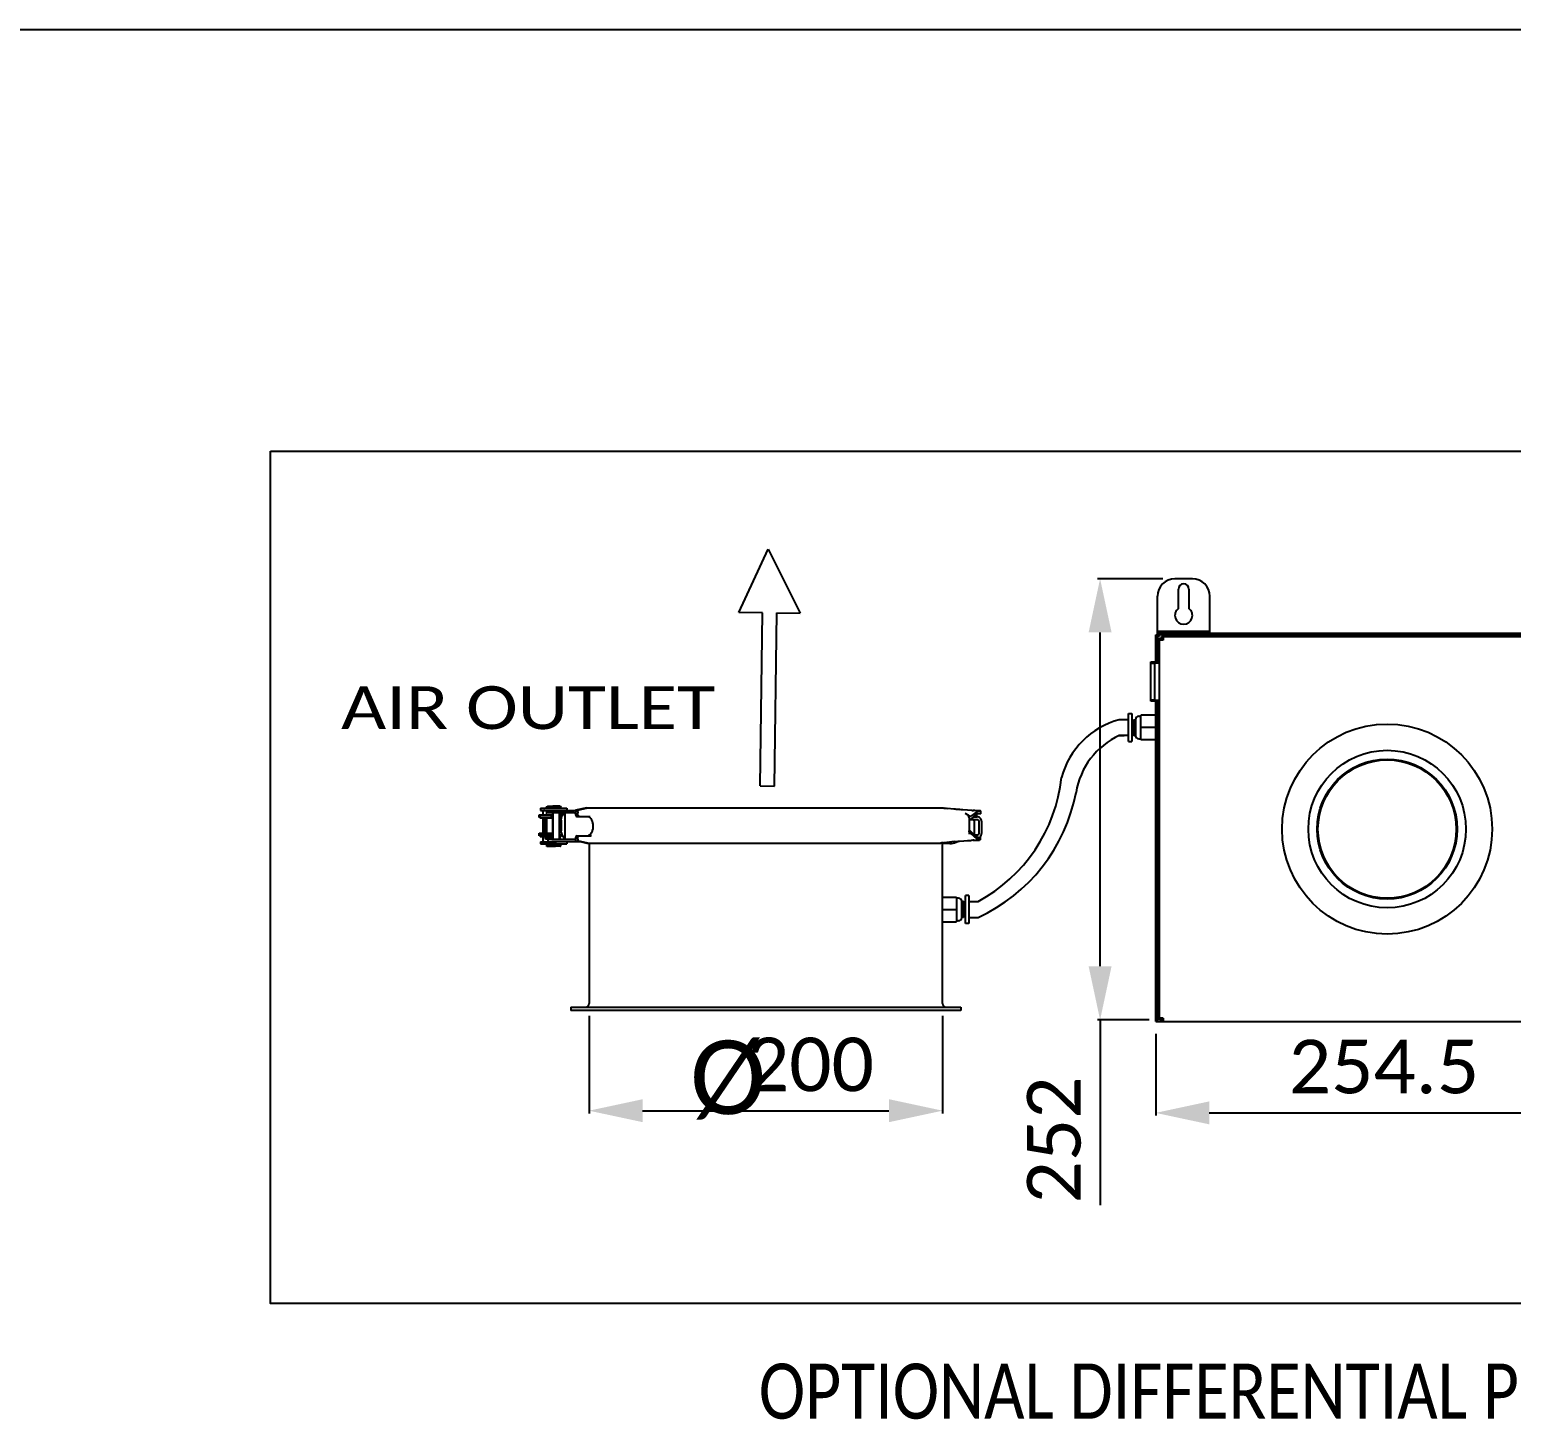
# Model space of a CAD drawing. Header units: millimetres. Extents: x 581 to 3895, y 0 to 3492.
# Drawn here: x 2216 to 3022, y 2735 to 3492 of the extents above; entities that cross this region are included whole.
import ezdxf
from ezdxf.enums import TextEntityAlignment as Align

# ---------------------------------------------------------------- set-up
doc = ezdxf.new("R2010")
doc.units = ezdxf.units.MM
doc.header["$LTSCALE"] = 272.25
doc.header["$PDMODE"] = 3
doc.header["$PDSIZE"] = 8
doc.layers.get('0').update_dxf_attribs({"linetype": 'CONTINUOUS'})
doc.layers.get('Defpoints').update_dxf_attribs({"linetype": 'CONTINUOUS'})
doc.styles.get("Standard").update_dxf_attribs({"font": 'calibri.ttf'})
doc.dimstyles.new('DIMSTYLE_5', dxfattribs={"dimtxt": 29.166667, "dimasz": 29.166667, "dimexe": 1.5, "dimexo": 1, "dimgap": 0.875, "dimtad": 1, "dimdec": 0, "dimlfac": 0.8, "dimdsep": 46, "dimtxsty": 'Standard', "dimblk": '_FILLED', "dimblk1": '_FILLED', "dimblk2": '_FILLED', "dimcen": 0.09, "dimazin": 2, "dimtp": 0.01, "dimtm": 0.01, "dimtfac": 1, "dimtdec": 0, "dimtofl": 0, "dimtmove": 0, "dimatfit": 3, "dimldrblk": '_FILLED', "dimfxl": 0, "dimtolj": 1, "dimarcsym": 0})

# ---------------------------------------------------------------- blocks, each defined once
blk = doc.blocks.new('_FILLED')
at = {"color": 0, "linetype": 'ByBlock'}
blk.add_solid([(0, 0), (-1, 0.214), (-1, -0.214)], dxfattribs=at)
blk = doc.blocks.new('*D95')
at = {"color": 0, "linetype": 'Continuous', "lineweight": -2}
for p, q in [((2520.3, 2955.02), (2520.3, 2901.89)), ((2712.69, 2955.02), (2712.69, 2901.89)), ((2549.47, 2903.39), (2683.52, 2903.39))]:
    blk.add_line(p, q, dxfattribs=at)
at = {"layer": 'Defpoints', "color": 0}
for p in [(2520.3, 2956.02), (2712.69, 2956.02), (2712.69, 2903.39)]:
    blk.add_point(p, dxfattribs=at)
at = {"color": 0, "linetype": 'ByBlock', "lineweight": -2, "xscale": 29.1666666667, "yscale": 29.1666666667, "zscale": 29.1666666667, "rotation": 180}
blk.add_blockref('_FILLED', (2520.3, 2903.39), dxfattribs=at)
at = {"color": 0, "linetype": 'ByBlock', "lineweight": -2, "xscale": 29.1666666667, "yscale": 29.1666666667, "zscale": 29.1666666667}
blk.add_blockref('_FILLED', (2712.69, 2903.39), dxfattribs=at)
at = {"color": 0, "insert": (2640.78, 2943.16), "char_height": 29.167, "attachment_point": 2, "line_spacing_factor": 0.9}
blk.add_mtext('\\A1;200', dxfattribs=at)
blk = doc.blocks.new('*D97')
at = {"color": 0, "linetype": 'Continuous', "lineweight": -2}
for p, q in [((2828.64, 2945.18), (2828.64, 2900.7)), ((3071.02, 2945.18), (3071.02, 2900.7)), ((2857.8, 2902.2), (3041.85, 2902.2))]:
    blk.add_line(p, q, dxfattribs=at)
at = {"layer": 'Defpoints', "color": 0}
for p in [(2828.64, 2946.18), (3071.02, 2946.18), (3071.02, 2902.2)]:
    blk.add_point(p, dxfattribs=at)
at = {"color": 0, "linetype": 'ByBlock', "lineweight": -2, "xscale": 29.1666666667, "yscale": 29.1666666667, "zscale": 29.1666666667, "rotation": 180}
blk.add_blockref('_FILLED', (2828.64, 2902.2), dxfattribs=at)
at = {"color": 0, "linetype": 'ByBlock', "lineweight": -2, "xscale": 29.1666666667, "yscale": 29.1666666667, "zscale": 29.1666666667}
blk.add_blockref('_FILLED', (3071.02, 2902.2), dxfattribs=at)
at = {"color": 0, "insert": (2952.88, 2941.96), "char_height": 29.1667, "attachment_point": 2, "line_spacing_factor": 0.9}
blk.add_mtext('\\A1;\\A1;254.5', dxfattribs=at)
blk = doc.blocks.new('*D98')
at = {"color": 0, "linetype": 'Continuous', "lineweight": -2}
for p, q in [((2832.45, 3192.8), (2796.9, 3192.8)), ((2798.4, 2981.96), (2798.4, 3163.63)), ((2825.07, 2952.8), (2796.9, 2952.8)), ((2798.4, 2952.8), (2798.4, 2852))]:
    blk.add_line(p, q, dxfattribs=at)
at = {"layer": 'Defpoints', "color": 0}
for p in [(2798.4, 3192.8), (2833.45, 3192.8), (2826.07, 2952.8)]:
    blk.add_point(p, dxfattribs=at)
at = {"color": 0, "linetype": 'ByBlock', "lineweight": -2, "xscale": 29.1666666667, "yscale": 29.1666666667, "zscale": 29.1666666667}
for p, rotation in [((2798.4, 3192.8), 90), ((2798.4, 2952.8), 270)]:
    blk.add_blockref('_FILLED', p, dxfattribs=dict(at, rotation=rotation))
at = {"color": 0, "insert": (2758.64, 2852.88), "char_height": 29.1667, "attachment_point": 1, "rotation": 90, "line_spacing_factor": 0.9}
blk.add_mtext('\\A1;\\A1;252', dxfattribs=at)
blk = doc.blocks.new('ARROW_4_BL1', base_point=(1566.53, 739.38))
at = {"color": 7, "linetype": 'Continuous'}
for p, q in [((1502.12, 738.56), (1536.85, 756.04)), ((1536.7, 743.27), (1536.85, 756.04)), ((1630.93, 742.14), (1536.7, 743.27)), ((1630.84, 734.36), (1630.93, 742.14)), ((1536.45, 722.71), (1502.12, 738.56)), ((1536.6, 735.48), (1536.45, 722.71)), ((1630.84, 734.36), (1536.6, 735.48))]:
    blk.add_line(p, q, dxfattribs=at)

msp = doc.modelspace()

# ---------------------------------------------------------------- linework, layer by layer
at = {"linetype": 'Continuous'}
for p, q in [((580.651, 3491.548), (3894.928, 3491.548)), ((2848.64, 3192.796), (2839.116, 3192.796)), ((2841.021, 3176.659), (2841.021, 3187.135)), ((2846.735, 3187.135), (2846.735, 3176.659)), ((2829.592, 3162.32), (2829.592, 3183.272)), ((2858.164, 3163.272), (2858.164, 3183.272)), ((2828.638, 3147.558), (2828.638, 3162.318)), ((2828.638, 3162.318), (2829.591, 3162.318)), ((2829.591, 3162.318), (2829.591, 3147.558)), ((2830.543, 3161.367), (2829.591, 3161.367)), ((2829.592, 3164.224), (2858.164, 3164.224)), ((2829.592, 3163.272), (2936.347, 3163.272)), ((2936.347, 3162.32), (2829.592, 3162.32)), ((2830.543, 3162.32), (2830.543, 3161.367)), ((2831.735, 3161.367), (2831.735, 3160.415)), ((2831.735, 3161.367), (3067.922, 3161.367)), ((2832.686, 3161.367), (2832.686, 3159.462)), ((2887.64, 3161.462), (2887.64, 3162.32)), ((2887.64, 3161.462), (2887.668, 3161.395)), ((2899.64, 3161.462), (2899.612, 3161.395)), ((2899.64, 3161.462), (2899.64, 3162.32)), ((2936.347, 3163.272), (2970.448, 3163.272)), ((2970.448, 3162.32), (2936.347, 3162.32)), ((2970.448, 3163.272), (3071.019, 3163.272)), ((3070.065, 3162.32), (2970.448, 3162.32)), ((3000.017, 3161.462), (3000.017, 3162.32)), ((3000.017, 3161.462), (3000.045, 3161.395)), ((3012.017, 3161.462), (3011.989, 3161.395)), ((3012.017, 3161.462), (3012.017, 3162.32)), ((2830.781, 2952.798), (2830.781, 3160.413)), ((2830.781, 3160.413), (2831.733, 3160.413)), ((2832.686, 3159.462), (2830.781, 3159.462)), ((2831.733, 3160.413), (2831.733, 3159.462)), ((2832.686, 3160.415), (2831.735, 3160.415)), ((2826.019, 3126.129), (2826.019, 3147.558)), ((2826.019, 3147.558), (2830.781, 3147.558)), ((2830.781, 3146.909), (2826.019, 3146.909)), ((2826.019, 3146.809), (2827.924, 3146.809)), ((2827.924, 3146.809), (2827.924, 3126.878)), ((2826.019, 3126.878), (2827.924, 3126.878)), ((2826.019, 3126.777), (2830.781, 3126.777)), ((2830.781, 3126.129), (2826.019, 3126.129)), ((2828.638, 2951.843), (2828.638, 3126.129)), ((2829.591, 3126.129), (2829.591, 2951.843)), ((2813.842, 3119.461), (2815.747, 3119.461)), ((2813.842, 3104.223), (2813.842, 3119.461)), ((2815.747, 3119.461), (2815.747, 3104.223)), ((2815.747, 3115.889), (2816.699, 3115.889)), ((2816.699, 3116.128), (2817.652, 3116.128)), ((2816.699, 3107.556), (2816.699, 3116.128)), ((2817.652, 3116.128), (2817.652, 3107.556)), ((2819.557, 3118.032), (2820.509, 3118.032)), ((2828.638, 3118.51), (2820.509, 3118.51)), ((2820.509, 3105.177), (2820.509, 3118.51)), ((2815.747, 3107.794), (2816.699, 3107.794)), ((2816.699, 3107.556), (2817.652, 3107.556)), ((2819.557, 3105.651), (2820.509, 3105.651)), ((2828.638, 3111.845), (2820.509, 3111.845)), ((2828.638, 3105.177), (2820.509, 3105.177)), ((2828.128, 3105.174), (2820.509, 3105.174)), ((2813.842, 3104.223), (2815.747, 3104.223)), ((2493.245, 3062.991), (2493.245, 3064.42)), ((2493.245, 3064.42), (2500.852, 3064.42)), ((2493.913, 3067.92), (2493.913, 3066.777)), ((2493.913, 3067.92), (2508.233, 3067.92)), ((2493.913, 3066.777), (2503.004, 3066.777)), ((2495.133, 3065.637), (2495.13, 3065.11)), ((2497.009, 3068.111), (2497.009, 3067.968)), ((2497.009, 3067.968), (2497.022, 3067.934)), ((2497.293, 3066.73), (2497.279, 3066.764)), ((2497.293, 3064.42), (2497.293, 3066.73)), ((2497.961, 3069.063), (2500.282, 3069.063)), ((2498.071, 3065.36), (2498.071, 3066.777)), ((2512.149, 3065.36), (2498.071, 3065.36)), ((2499.9, 3068.301), (2499.9, 3068.158)), ((2499.9, 3068.158), (2499.914, 3068.125)), ((2499.914, 3068.125), (2499.947, 3068.111)), ((2505.09, 3068.111), (2499.947, 3068.111)), ((2500.626, 3064.42), (2500.626, 3065.36)), ((2500.838, 3068.097), (2500.804, 3068.111)), ((2500.852, 3068.063), (2500.838, 3068.097)), ((2500.852, 3069.254), (2504.185, 3069.254)), ((2500.852, 3067.92), (2500.852, 3068.063)), ((2500.852, 3051.074), (2500.852, 3065.36)), ((2503.004, 3066.788), (2513.302, 3066.788)), ((2504.185, 3068.063), (2504.199, 3068.097)), ((2504.185, 3067.92), (2504.185, 3068.063)), ((2504.185, 3051.074), (2504.185, 3065.36)), ((2504.185, 3064.42), (2504.896, 3064.42)), ((2504.199, 3068.097), (2504.233, 3068.111)), ((2504.915, 3064.42), (2505.654, 3064.42)), ((2505.124, 3068.125), (2505.09, 3068.111)), ((2505.138, 3068.158), (2505.124, 3068.125)), ((2505.138, 3068.301), (2505.138, 3068.158)), ((2507.091, 3064.884), (2507.091, 3051.55)), ((2508.233, 3067.92), (2508.233, 3066.788)), ((2519.092, 3068.175), (2512.879, 3066.807)), ((2512.883, 3066.788), (2512.883, 3064.884)), ((2513.303, 3066.786), (2519.582, 3068.175)), ((2514.141, 3065.836), (2514.141, 3065.36)), ((2519.115, 3068.073), (2519.092, 3068.175)), ((2519.092, 3068.175), (2711.814, 3068.175)), ((2718.793, 3067.464), (2715.363, 3067.851)), ((2726.208, 3066.883), (2723.73, 3067.049)), ((2728.583, 3066.726), (2726.208, 3066.883)), ((2727.365, 3061.259), (2731.426, 3064.81)), ((2731.298, 3065.965), (2728.048, 3063.567)), ((2728.582, 3066.726), (2729.151, 3066.688)), ((2729.526, 3066.665), (2729.151, 3066.688)), ((2729.151, 3066.688), (2729.536, 3066.663)), ((2731.437, 3064.554), (2729.951, 3063.483)), ((2733.05, 3064.973), (2732.279, 3064.973)), ((2732.291, 3066.497), (2733.05, 3066.497)), ((2733.23, 3066.503), (2733.23, 3064.98)), ((2493.687, 3062.991), (2493.245, 3062.991)), ((2493.687, 3062.777), (2493.687, 3063.92)), ((2493.687, 3063.92), (2499.824, 3063.92)), ((2493.687, 3062.777), (2500.852, 3062.777)), ((2495.065, 3062.407), (2495.065, 3054.42)), ((2496.327, 3054.42), (2496.327, 3062.777)), ((2497.293, 3054.42), (2497.293, 3062.777)), ((2499.824, 3062.991), (2499.824, 3063.92)), ((2500.852, 3062.991), (2499.824, 3062.991)), ((2500.626, 3054.42), (2500.626, 3062.777)), ((2505.135, 3061.457), (2505.135, 3055.727)), ((2513.664, 3063.455), (2520.908, 3063.455)), ((2727.365, 3055.727), (2727.365, 3061.457)), ((2731.426, 3051.985), (2727.365, 3055.925)), ((2728.015, 3061.828), (2731.419, 3061.828)), ((2729.768, 3063.351), (2731.419, 3063.351)), ((2729.971, 3054.208), (2729.971, 3060.875)), ((2732.369, 3060.875), (2732.369, 3054.208)), ((2733.889, 3060.875), (2733.889, 3054.208)), ((2493.245, 3052.991), (2493.245, 3054.42)), ((2493.245, 3054.42), (2500.852, 3054.42)), ((2493.687, 3052.991), (2493.245, 3052.991)), ((2493.687, 3052.492), (2493.687, 3053.635)), ((2493.687, 3053.635), (2499.824, 3053.635)), ((2493.687, 3052.492), (2500.852, 3052.492)), ((2493.913, 3049.635), (2493.913, 3048.492)), ((2493.913, 3049.635), (2502.613, 3049.635)), ((2493.913, 3048.492), (2508.233, 3048.492)), ((2495.112, 3052.492), (2495.121, 3052.035)), ((2495.121, 3052.035), (2495.127, 3051.608)), ((2495.127, 3051.608), (2495.131, 3051.151)), ((2495.131, 3051.151), (2495.133, 3050.775)), ((2496.578, 3052.254), (2496.592, 3052.287)), ((2496.578, 3051.206), (2496.578, 3052.254)), ((2496.592, 3051.172), (2496.578, 3051.206)), ((2496.592, 3052.287), (2496.626, 3052.301)), ((2496.626, 3051.158), (2496.592, 3051.172)), ((2496.626, 3052.301), (2500.852, 3052.301)), ((2500.852, 3051.158), (2496.626, 3051.158)), ((2497.279, 3052.315), (2497.245, 3052.301)), ((2497.247, 3048.254), (2497.261, 3048.287)), ((2497.247, 3047.206), (2497.247, 3048.254)), ((2497.261, 3048.287), (2497.294, 3048.301)), ((2497.293, 3052.349), (2497.279, 3052.315)), ((2497.293, 3052.349), (2497.293, 3052.492)), ((2497.294, 3048.301), (2500.138, 3048.301)), ((2497.947, 3048.315), (2497.913, 3048.301)), ((2497.961, 3048.349), (2497.947, 3048.315)), ((2497.961, 3048.349), (2497.961, 3048.492)), ((2498.071, 3049.646), (2498.071, 3051.074)), ((2498.071, 3051.074), (2512.149, 3051.074)), ((2499.824, 3052.991), (2499.824, 3053.635)), ((2500.852, 3052.991), (2499.824, 3052.991)), ((2513.302, 3049.646), (2500.03, 3049.646)), ((2500.138, 3048.444), (2500.152, 3048.478)), ((2500.138, 3047.397), (2500.138, 3048.444)), ((2500.626, 3052.349), (2500.626, 3052.492)), ((2500.626, 3052.349), (2500.64, 3052.315)), ((2500.64, 3052.315), (2500.674, 3052.301)), ((2505.46, 3052.991), (2504.185, 3052.991)), ((2504.668, 3052.492), (2504.185, 3052.492)), ((2504.668, 3052.492), (2504.668, 3052.991)), ((2504.9, 3048.444), (2504.886, 3048.478)), ((2504.9, 3047.397), (2504.9, 3048.444)), ((2508.233, 3049.635), (2508.233, 3048.492)), ((2512.883, 3051.55), (2512.883, 3049.646)), ((2516.179, 3049.635), (2513.302, 3049.635)), ((2513.664, 3052.979), (2520.908, 3052.979)), ((2514.036, 3050.121), (2519.092, 3049.008)), ((2519.582, 3049.008), (2514.06, 3050.23)), ((2514.141, 3051.074), (2514.141, 3050.598)), ((2519.092, 3049.008), (2519.115, 3049.111)), ((2519.16, 3049.008), (2711.81, 3049.008)), ((2520.305, 3049.008), (2520.305, 2961.685)), ((2712.686, 2961.685), (2712.686, 3048.732)), ((2716.601, 3048.732), (2712.686, 3048.732)), ((2713.621, 3049.195), (2713.588, 3049.193)), ((2719.128, 3049.77), (2713.621, 3049.195)), ((2713.844, 3049.216), (2714.082, 3049.243)), ((2721.981, 3050.016), (2724.19, 3050.166)), ((2724.19, 3050.166), (2726.27, 3050.305)), ((2726.27, 3050.305), (2728.157, 3050.43)), ((2729.179, 3050.497), (2728.156, 3050.43)), ((2731.364, 3051.271), (2728.182, 3054.108)), ((2729.767, 3050.535), (2729.179, 3050.497)), ((2729.179, 3050.497), (2729.526, 3050.519)), ((2731.311, 3052.665), (2729.577, 3053.779)), ((2731.419, 3053.256), (2730.391, 3053.256)), ((2733.042, 3050.687), (2732.275, 3050.687)), ((2732.877, 3052.211), (2733.042, 3052.211)), ((2733.222, 3052.204), (2733.222, 3050.68)), ((2497.261, 3047.172), (2497.247, 3047.206)), ((2497.294, 3047.158), (2497.261, 3047.172)), ((2501.961, 3047.158), (2497.294, 3047.158)), ((2500.152, 3047.363), (2500.138, 3047.397)), ((2500.185, 3047.349), (2500.152, 3047.363)), ((2504.852, 3047.349), (2500.185, 3047.349)), ((2501.961, 3047.158), (2501.995, 3047.172)), ((2501.995, 3047.172), (2502.009, 3047.206)), ((2502.009, 3047.206), (2502.009, 3047.349)), ((2504.852, 3047.349), (2504.886, 3047.363)), ((2504.886, 3047.363), (2504.9, 3047.397)), ((2712.686, 3019.495), (2720.305, 3019.495)), ((2720.305, 3019.495), (2720.305, 3006.162)), ((2721.257, 3019.018), (2720.305, 3019.018)), ((2723.162, 3008.542), (2723.162, 3017.113)), ((2724.114, 3017.113), (2723.162, 3017.113)), ((2724.114, 3017.113), (2724.114, 3008.542)), ((2725.067, 3016.875), (2724.114, 3016.875)), ((2725.067, 3005.208), (2725.067, 3020.447)), ((2726.972, 3020.447), (2725.067, 3020.447)), ((2726.972, 3020.447), (2726.972, 3005.208)), ((2712.686, 3012.83), (2720.305, 3012.83)), ((2724.114, 3008.542), (2723.162, 3008.542)), ((2725.067, 3008.78), (2724.114, 3008.78)), ((2712.686, 3006.162), (2720.305, 3006.162)), ((2721.257, 3006.637), (2720.305, 3006.637)), ((2726.972, 3005.208), (2725.067, 3005.208)), ((2830.686, 2968.322), (2829.638, 2968.322)), ((2830.686, 2968.322), (2830.753, 2968.294)), ((2510.305, 2959.78), (2510.305, 2957.875)), ((2510.305, 2959.78), (2722.686, 2959.78)), ((2722.686, 2959.78), (2722.686, 2957.875)), ((2722.686, 2957.875), (2510.305, 2957.875)), ((2828.638, 2951.843), (3071.019, 2951.843)), ((2830.686, 2956.322), (2829.638, 2956.322)), ((2830.686, 2956.322), (2830.753, 2956.349)), ((2832.686, 2953.748), (2830.781, 2953.748)), ((2830.781, 2952.798), (2831.733, 2952.798)), ((2831.733, 2953.748), (2831.733, 2952.798)), ((2831.735, 2952.796), (2831.735, 2951.843)), ((2832.686, 2952.796), (2831.735, 2952.796)), ((2832.686, 2953.748), (2832.686, 2951.843))]:
    msp.add_line(p, q, dxfattribs=at)
at = {"color": 7}
for p, q in [((2813.842, 3116.113), (2808.842, 3116.113)), ((2813.842, 3107.531), (2808.842, 3107.531)), ((2808.842, 3107.531), (2811.502, 3107.531)), ((2726.972, 3017.171), (2731.972, 3017.171)), ((2726.972, 3008.551), (2731.972, 3008.551))]:
    msp.add_line(p, q, dxfattribs=at)
msp.add_lwpolyline([(2346.989, 3262.167), (3556.376, 3262.167), (3556.376, 2798.487), (2346.989, 2798.487)], close=True, dxfattribs=at)
at = {"linetype": 'Continuous'}
for points in [[(2495.13, 3065.11), (2495.123, 3064.505), (2495.121, 3064.42)], [(2496.145, 3066.77), (2496.014, 3066.747), (2495.886, 3066.709), (2495.764, 3066.656), (2495.65, 3066.591), (2495.543, 3066.512), (2495.446, 3066.421), (2495.361, 3066.32), (2495.288, 3066.209), (2495.228, 3066.091), (2495.182, 3065.967), (2495.151, 3065.838), (2495.135, 3065.705), (2495.133, 3065.637)], [(2722.343, 3067.143), (2721.927, 3067.173), (2721.334, 3067.219), (2720.724, 3067.271), (2720.097, 3067.329), (2719.453, 3067.394), (2718.793, 3067.464)], [(2723.73, 3067.049), (2722.86, 3067.108), (2722.439, 3067.137)], [(2732.874, 3066.522), (2732.366, 3066.536), (2731.656, 3066.56), (2730.946, 3066.589), (2730.236, 3066.624), (2729.526, 3066.665)], [(2495.133, 3050.775), (2495.135, 3050.708), (2495.151, 3050.574), (2495.182, 3050.445), (2495.228, 3050.322), (2495.288, 3050.203), (2495.361, 3050.092), (2495.446, 3049.992), (2495.543, 3049.901), (2495.649, 3049.822), (2495.764, 3049.756), (2495.886, 3049.703), (2496.014, 3049.665), (2496.145, 3049.642), (2496.276, 3049.635)], [(2719.128, 3049.77), (2719.665, 3049.824), (2720.186, 3049.873), (2720.695, 3049.918), (2721.191, 3049.959), (2721.676, 3049.995), (2721.9, 3050.011)], [(2729.526, 3050.519), (2730.236, 3050.56), (2730.946, 3050.595), (2731.656, 3050.624), (2732.366, 3050.648), (2732.862, 3050.661)]]:
    msp.add_lwpolyline(points, dxfattribs=at)
for radius in [57.143, 42.857, 38.095, 37.619]:
    msp.add_circle((2954.591, 3056.605), radius, dxfattribs=at)
for centre, radius, start, end in [((2839.116, 3183.272), 9.524, 90, 180), ((2843.878, 3187.135), 2.857, 0, 180), ((2848.64, 3183.272), 9.524, 0, 90), ((2843.878, 3172.849), 4.762, 126.869898, 53.130102), ((2819.557, 3116.128), 1.905, 90, 180), ((2819.557, 3107.556), 1.905, 180, 270), ((2493.535, 3064.855), 1.846, 346.372897, 354.033498), ((2497.961, 3068.111), 0.952, 90, 180), ((2500.852, 3068.301), 0.952, 90, 180), ((2504.185, 3068.301), 0.952, 0, 90), ((2522.395, 3063.489), 17.74, 176.199661, 176.94938), ((2510.135, 3064.512), 5.436, 172.228479, 173.999417), ((2508.876, 3061.457), 4.381, 117.925935, 155.398142), ((2508.946, 3061.469), 4.368, 118.740257, 123.144031), ((2509.504, 3061.479), 4.362, 125.347114, 128.471474), ((2509.502, 3061.482), 4.359, 124.320713, 125.347056), ((2730.268, 3069.283), 4.581, 289.230832, 290.148645), ((2730.453, 3068.78), 4.045, 290.147348, 291.138913), ((2730.746, 3068.032), 3.242, 291.087078, 293.370798), ((2732.286, 3072.448), 7.475, 268.971432, 269.943138), ((2732.296, 3073.098), 6.601, 269.07248, 269.948475), ((2498.355, 3062.365), 3.291, 176.542009, 177.111737), ((2723.04, 3061.451), 4.325, 2.217478, 19.328024), ((2723.279, 3061.465), 4.086, 359.888506, 2.154071), ((2494.629, 3051.069), 9.989, 359.967837, 0.860477), ((2508.876, 3055.727), 4.381, 204.601858, 245.937873), ((2519.433, 3054.547), 1.568, 270.048383, 278.712172), ((2519.413, 3054.668), 1.691, 278.744254, 286.953158), ((2715.688, 3058.987), 10.451, 294.7201, 299.991205), ((2720.575, 3048.87), 1.053, 97.792363, 98.19767), ((2716.307, 3052.962), 11.125, 12.779246, 14.388578), ((2752.475, 3055.793), 25.111, 180.149958, 180.605637), ((2729.632, 3050.046), 3.111, 52.64083, 57.330457), ((2730.069, 3046.812), 5.298, 71.553222, 73.755057), ((2731.418, 3054.199), 2.467, 292.582062, 296.330719), ((2731.416, 3054.204), 2.472, 296.331167, 303.826869), ((2731.412, 3054.207), 2.477, 303.848848, 315.063155), ((2733.043, 3045.394), 5.293, 89.493507, 90.008844), ((2731.41, 3054.208), 2.479, 315.093128, 0.012135), ((2721.257, 3017.113), 1.905, 0, 90), ((2721.257, 3008.542), 1.905, 270, 0), ((2518.4, 2961.685), 1.905, 270, 0), ((2714.591, 2961.685), 1.905, 180, 270)]:
    msp.add_arc(centre, radius, start, end, dxfattribs=at)
at = {"color": 7}
for centre, radius, start, end in [((2820.264, 3073.226), 44.381, 104.912738, 164.964578), ((2826.618, 3069.569), 41.917, 115.091858, 170.355575), ((2690.73, 3093.957), 87.161, 298.240322, 353.929301), ((2693.14, 3093.896), 93.764, 294.46533, 349.364977)]:
    msp.add_arc(centre, radius, start, end, dxfattribs=at)
at = {"linetype": 'Continuous'}
msp.add_ellipse((2716.601, 3057.875), major_axis=(0, 9.143), ratio=0.94636, start_param=-3.1415927, end_param=-2.7304533, dxfattribs=at)
for points, knots in [([(2504.624, 3064.42), (2504.623, 3064.486), (2504.62, 3064.796), (2504.619, 3065.106), (2504.618, 3065.349)], [0, 0, 0, 0, 0.2145192, 1, 1, 1, 1]), ([(2504.729, 3065.08), (2504.726, 3065.049), (2504.712, 3064.911), (2504.701, 3064.772), (2504.694, 3064.665)], [0, 0, 0, 0, 0.2262157, 1, 1, 1, 1]), ([(2505.135, 3061.457), (2505.135, 3062.11), (2505.432, 3063.432), (2506.28, 3064.489), (2506.79, 3064.894)], [0, 0, 0, 0, 0.5005288, 1, 1, 1, 1]), ([(2506.595, 3065.36), (2506.719, 3065.36), (2506.978, 3065.265), (2507.091, 3065.007), (2507.091, 3064.884)], [0, 0, 0, 0, 0.5008724, 1, 1, 1, 1]), ([(2512.883, 3064.884), (2512.883, 3065.043), (2512.607, 3065.316), (2512.3, 3065.36), (2512.149, 3065.36)], [0, 0, 0, 0, 0.5140422, 1, 1, 1, 1]), ([(2512.883, 3065.36), (2512.883, 3065.116), (2512.923, 3064.648), (2513.073, 3063.986), (2513.402, 3063.455), (2513.664, 3063.455)], [0, 0, 0, 0, 0.339236, 0.6358129, 1, 1, 1, 1]), ([(2513.302, 3066.788), (2513.52, 3066.788), (2513.988, 3066.556), (2514.141, 3066.075), (2514.141, 3065.836)], [0, 0, 0, 0, 0.4770477, 1, 1, 1, 1]), ([(2514.92, 3063.455), (2514.658, 3063.455), (2514.331, 3063.987), (2514.181, 3064.648), (2514.141, 3065.116), (2514.141, 3065.36)], [0, 0, 0, 0, 0.363963, 0.660619, 1, 1, 1, 1]), ([(2711.814, 3068.175), (2711.887, 3068.175), (2712.325, 3068.151), (2712.76, 3068.085), (2713.121, 3068.029)], [0, 0, 0, 0, 0.166924, 1, 1, 1, 1]), ([(2713.481, 3067.999), (2713.622, 3067.996), (2714.251, 3067.97), (2714.878, 3067.905), (2715.363, 3067.851)], [0, 0, 0, 0, 0.2234544, 1, 1, 1, 1]), ([(2725.058, 3065.199), (2725.275, 3065.083), (2726.161, 3064.527), (2726.856, 3063.637), (2727.121, 3062.882)], [0, 0, 0, 0, 0.2354863, 1, 1, 1, 1]), ([(2725.058, 3065.199), (2725.32, 3065.059), (2725.833, 3064.771), (2726.607, 3064.275), (2727.223, 3063.839), (2727.844, 3063.418), (2728.048, 3063.567)], [0, 0, 0, 0, 0.2593707, 0.5197482, 0.779375, 1, 1, 1, 1]), ([(2731.467, 3066.099), (2731.592, 3066.208), (2731.811, 3066.372), (2732.077, 3066.499), (2732.19, 3066.497)], [0, 0, 0, 0, 0.5949998, 1, 1, 1, 1]), ([(2732.057, 3064.96), (2732.021, 3064.95), (2731.847, 3064.878), (2731.698, 3064.761), (2731.582, 3064.666)], [0, 0, 0, 0, 0.1968853, 1, 1, 1, 1]), ([(2732.152, 3064.974), (2732.137, 3064.974), (2732.104, 3064.972), (2732.073, 3064.965), (2732.057, 3064.96)], [0, 0, 0, 0, 0.4762714, 1, 1, 1, 1]), ([(2733.23, 3066.503), (2733.23, 3066.488), (2733.133, 3066.515), (2733.095, 3066.497), (2733.05, 3066.497)], [0, 0, 0, 0, 0.2519432, 1, 1, 1, 1]), ([(2733.05, 3064.973), (2733.095, 3064.973), (2733.133, 3064.991), (2733.23, 3064.964), (2733.23, 3064.979)], [0, 0, 0, 0, 0.7480564, 1, 1, 1, 1]), ([(2733.215, 3066.507), (2733.219, 3066.507), (2733.223, 3066.505), (2733.23, 3066.505), (2733.23, 3066.503)], [0, 0, 0, 0, 0.7316857, 1, 1, 1, 1]), ([(2519.434, 3063.455), (2519.761, 3063.455), (2520.492, 3063.202), (2521.352, 3062.295), (2522.018, 3060.968), (2522.537, 3058.76), (2522.376, 3056.404), (2521.541, 3054.43), (2520.932, 3053.682), (2520.598, 3053.421)], [0, 0, 0, 0, 0.0834462, 0.1855861, 0.3116602, 0.457648, 0.760321, 0.8919993, 1, 1, 1, 1]), ([(2729.971, 3060.875), (2729.971, 3061.118), (2729.769, 3061.624), (2729.264, 3061.828), (2729.021, 3061.828)], [0, 0, 0, 0, 0.5004586, 1, 1, 1, 1]), ([(2733.889, 3060.875), (2733.889, 3061.197), (2733.761, 3061.848), (2733.211, 3062.671), (2732.39, 3063.222), (2731.741, 3063.351), (2731.419, 3063.351)], [0, 0, 0, 0, 0.2503005, 0.5004238, 0.7502989, 1, 1, 1, 1]), ([(2731.419, 3061.828), (2731.662, 3061.828), (2732.167, 3061.624), (2732.369, 3061.118), (2732.369, 3060.875)], [0, 0, 0, 0, 0.4995412, 1, 1, 1, 1]), ([(2504.617, 3051.219), (2504.616, 3051.318), (2504.606, 3051.649), (2504.623, 3051.98), (2504.629, 3052.212)], [0, 0, 0, 0, 0.2985569, 1, 1, 1, 1]), ([(2504.629, 3052.212), (2504.63, 3052.252), (2504.633, 3052.319), (2504.634, 3052.414), (2504.644, 3052.455), (2504.642, 3052.492), (2504.648, 3052.492)], [0, 0, 0, 0, 0.4294051, 0.742391, 0.9330964, 1, 1, 1, 1]), ([(2507.091, 3052.071), (2506.498, 3052.465), (2505.492, 3053.566), (2505.135, 3055.013), (2505.135, 3055.727)], [0, 0, 0, 0, 0.4994043, 1, 1, 1, 1]), ([(2507.091, 3051.55), (2507.091, 3051.426), (2506.978, 3051.169), (2506.719, 3051.074), (2506.595, 3051.074)], [0, 0, 0, 0, 0.4991045, 1, 1, 1, 1]), ([(2512.149, 3051.074), (2512.3, 3051.074), (2512.607, 3051.118), (2512.883, 3051.391), (2512.883, 3051.55)], [0, 0, 0, 0, 0.4859601, 1, 1, 1, 1]), ([(2513.664, 3052.979), (2513.402, 3052.979), (2513.073, 3052.448), (2512.923, 3051.786), (2512.883, 3051.318), (2512.883, 3051.074)], [0, 0, 0, 0, 0.3641986, 0.6607726, 1, 1, 1, 1]), ([(2514.141, 3050.598), (2514.141, 3050.359), (2513.988, 3049.878), (2513.52, 3049.646), (2513.302, 3049.646)], [0, 0, 0, 0, 0.5229631, 1, 1, 1, 1]), ([(2514.141, 3051.074), (2514.141, 3051.318), (2514.181, 3051.786), (2514.331, 3052.447), (2514.658, 3052.979), (2514.92, 3052.979)], [0, 0, 0, 0, 0.3393896, 0.6360486, 1, 1, 1, 1]), ([(2520.908, 3052.979), (2521.089, 3052.979), (2521.337, 3053.023), (2521.564, 3053.114), (2521.622, 3053.14)], [0, 0, 0, 0, 0.7398396, 1, 1, 1, 1]), ([(2713.146, 3049.159), (2712.998, 3049.136), (2712.555, 3049.072), (2712.109, 3049.008), (2711.81, 3049.008)], [0, 0, 0, 0, 0.3320158, 1, 1, 1, 1]), ([(2727.413, 3053.831), (2727.395, 3053.979), (2727.331, 3054.512), (2727.243, 3055.044), (2727.157, 3055.423)], [0, 0, 0, 0, 0.2766585, 1, 1, 1, 1]), ([(2728.182, 3054.108), (2728.132, 3054.153), (2727.989, 3054.212), (2727.706, 3054.08), (2727.535, 3053.933), (2727.413, 3053.831)], [0, 0, 0, 0, 0.2252407, 0.4641559, 1, 1, 1, 1]), ([(2732.369, 3054.208), (2732.369, 3053.966), (2732.167, 3053.46), (2731.662, 3053.256), (2731.419, 3053.256)], [0, 0, 0, 0, 0.5004586, 1, 1, 1, 1]), ([(2732.217, 3050.687), (2732.101, 3050.686), (2731.825, 3050.848), (2731.604, 3051.037), (2731.477, 3051.165)], [0, 0, 0, 0, 0.3915849, 1, 1, 1, 1]), ([(2731.52, 3052.519), (2731.579, 3052.474), (2731.764, 3052.342), (2731.981, 3052.206), (2732.14, 3052.209)], [0, 0, 0, 0, 0.3187749, 1, 1, 1, 1]), ([(2731.746, 3051.838), (2731.8, 3051.82), (2731.976, 3051.757), (2732.151, 3051.684), (2732.261, 3051.615)], [0, 0, 0, 0, 0.3048329, 1, 1, 1, 1]), ([(2732.217, 3050.687), (2732.227, 3050.687), (2732.246, 3050.687), (2732.264, 3050.687), (2732.272, 3050.687)], [0, 0, 0, 0, 0.546119, 1, 1, 1, 1]), ([(2733.222, 3052.204), (2733.222, 3052.219), (2733.125, 3052.193), (2733.087, 3052.211), (2733.042, 3052.211)], [0, 0, 0, 0, 0.2519556, 1, 1, 1, 1]), ([(2733.089, 3050.687), (2733.106, 3050.687), (2733.149, 3050.685), (2733.192, 3050.687), (2733.218, 3050.682)], [0, 0, 0, 0, 0.3828194, 1, 1, 1, 1]), ([(2733.222, 3050.68), (2733.222, 3050.679), (2733.214, 3050.678), (2733.211, 3050.677), (2733.207, 3050.677)], [0, 0, 0, 0, 0.2685436, 1, 1, 1, 1]), ([(2733.218, 3050.682), (2733.219, 3050.682), (2733.22, 3050.682), (2733.222, 3050.681), (2733.222, 3050.68)], [0, 0, 0, 0, 0.6959074, 1, 1, 1, 1])]:
    msp.add_open_spline(points, degree=3, knots=knots, dxfattribs=at)
for points in [[(2504.767, 3065.362), (2504.76, 3065.324), (2504.754, 3065.286), (2504.749, 3065.247)], [(2506.558, 3065.126), (2505.826, 3064.648), (2505.22, 3063.911), (2504.893, 3063.101)], [(2713.481, 3067.999), (2713.361, 3068.001), (2713.24, 3068.01), (2713.121, 3068.029)], [(2731.467, 3066.1), (2731.412, 3066.053), (2731.356, 3066.005), (2731.294, 3065.968)], [(2731.426, 3064.81), (2731.457, 3064.837), (2731.498, 3064.88), (2731.535, 3064.864)], [(2731.437, 3064.554), (2731.486, 3064.589), (2731.536, 3064.625), (2731.579, 3064.667)], [(2731.777, 3064.958), (2731.699, 3064.931), (2731.619, 3064.905), (2731.539, 3064.882)], [(2732.261, 3065.174), (2732.188, 3065.128), (2732.11, 3065.09), (2732.031, 3065.056)], [(2495.065, 3062.407), (2495.064, 3062.448), (2495.066, 3062.489), (2495.068, 3062.53)], [(2495.07, 3062.563), (2495.074, 3062.635), (2495.081, 3062.706), (2495.089, 3062.777)], [(2504.893, 3054.082), (2505.292, 3053.095), (2506.125, 3052.214), (2507.09, 3051.761)], [(2520.372, 3053.264), (2520.226, 3053.174), (2520.069, 3053.1), (2519.906, 3053.051)], [(2520.598, 3053.421), (2520.526, 3053.365), (2520.45, 3053.312), (2520.372, 3053.264)], [(2713.146, 3049.159), (2713.255, 3049.177), (2713.366, 3049.186), (2713.476, 3049.189)], [(2713.588, 3049.193), (2713.551, 3049.192), (2713.514, 3049.19), (2713.478, 3049.19)], [(2727.413, 3053.831), (2727.396, 3054.396), (2727.372, 3054.962), (2727.366, 3055.527)], [(2729.787, 3053.644), (2729.904, 3053.804), (2729.971, 3054.011), (2729.971, 3054.208)], [(2731.364, 3051.271), (2731.402, 3051.236), (2731.441, 3051.202), (2731.475, 3051.164)], [(2731.552, 3051.898), (2731.502, 3051.913), (2731.458, 3051.951), (2731.431, 3051.995)], [(2732.311, 3052.211), (2732.254, 3052.211), (2732.197, 3052.21), (2732.14, 3052.209)]]:
    msp.add_open_spline(points, degree=3, dxfattribs=at)

# ---------------------------------------------------------------- block references
at = {"linetype": 'Continuous', "rotation": 270}
msp.add_blockref('ARROW_4_BL1', (2618.528, 3144.407), dxfattribs=at)

# ---------------------------------------------------------------- texts
at = {"linetype": 'Continuous', "width": 1.156876}
msp.add_text('AIR OUTLET', height=23.3333, dxfattribs=at).set_placement((2385.34, 3110.999), (2588.894, 3110.999), align=Align.FIT)
at = {"width": 0.804128}
msp.add_text('OPTIONAL DIFFERENTIAL PRESSURE GAUGE KIT', height=30, dxfattribs=at).set_placement((2612.704, 2735.798), (3341.893, 2735.798), align=Align.FIT)
at = {"color": 7, "insert": (2575.275, 2941.554), "char_height": 40, "width": 38.23028, "attachment_point": 1}
msp.add_mtext('%%C', dxfattribs=at)

# ---------------------------------------------------------------- dimensions: what is measured, and where the dimension line sits
at = {"linetype": 'Continuous'}
dim = msp.add_linear_dim(base=(2798.399, 3192.796), p1=(2826.069, 2952.796), p2=(2833.45, 3192.796), angle=90, text='\\A1;252', dimstyle='DIMSTYLE_5', override={"dimtxsty": 'Standard'}, dxfattribs=at)
dim.commit()
dim.dimension.update_dxf_attribs({"geometry": '*D98', "text_midpoint": (2798.399, 2885.254), "dimtype": 160})
dim = msp.add_linear_dim(base=(2712.686, 2903.394), p1=(2520.305, 2956.018), p2=(2712.686, 2956.018), text='200', dimstyle='DIMSTYLE_5', dxfattribs=at)
dim.commit()
dim.dimension.update_dxf_attribs({"geometry": '*D95', "text_midpoint": (2640.781, 2903.394), "dimtype": 160})
dim = msp.add_linear_dim(base=(3071.019, 2902.196), p1=(2828.638, 2946.177), p2=(3071.019, 2946.177), text='\\A1;254.5', dimstyle='DIMSTYLE_5', override={"dimtxsty": 'Standard'}, dxfattribs=at)
dim.commit()
dim.dimension.update_dxf_attribs({"geometry": '*D97', "text_midpoint": (2952.88, 2902.196), "dimtype": 160})

doc.saveas('drawing.dxf')
